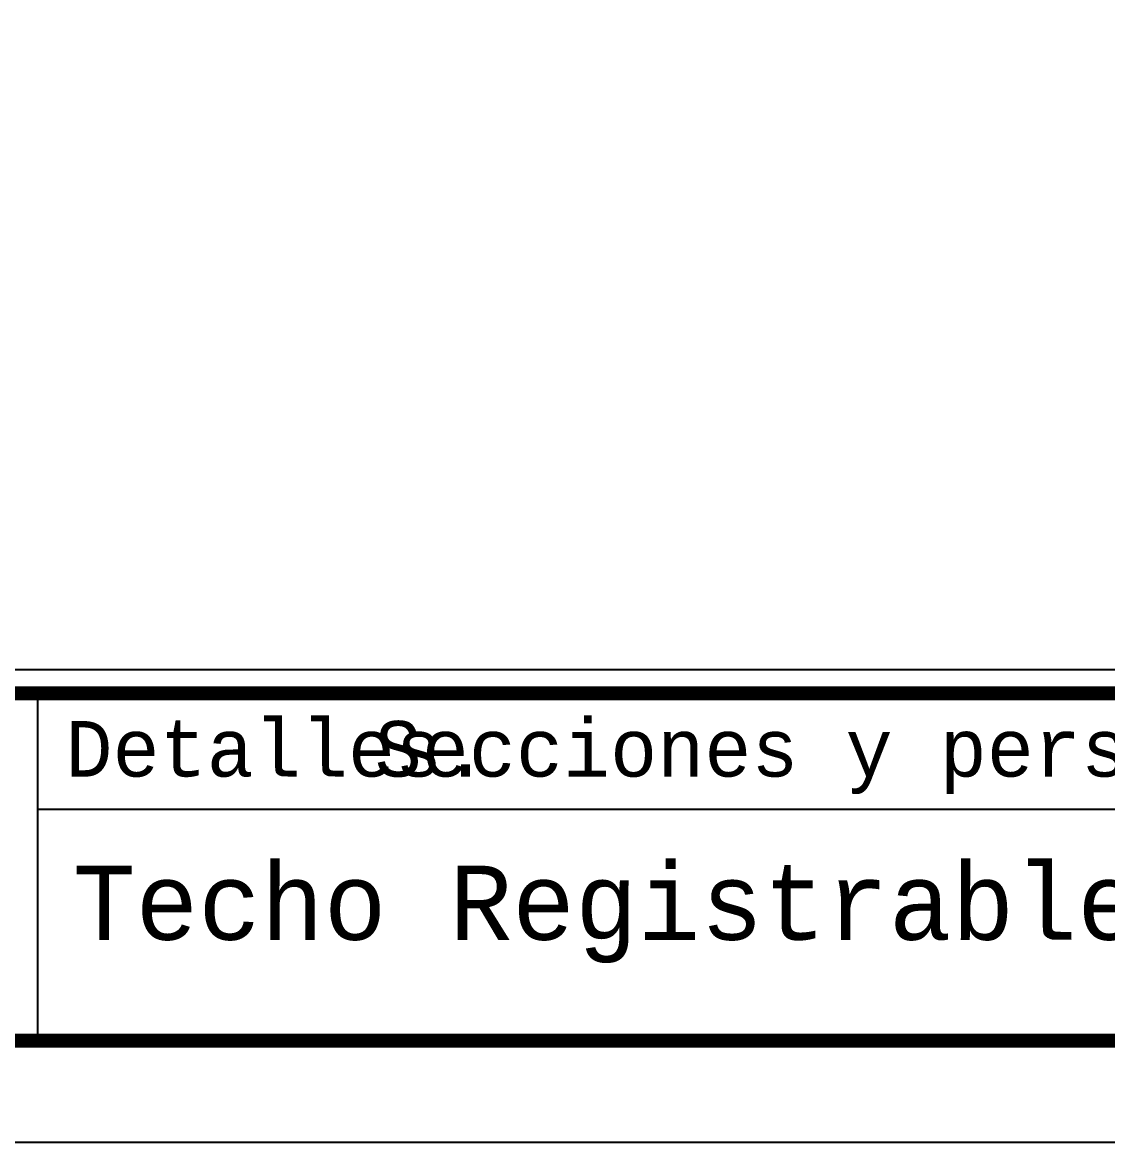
# Model space of a CAD drawing. Header units: millimetres. Extents: x 3383 to 4292, y 1469 to 1637.
# Drawn here: x 3482.2086 to 3482.3258, y 1569.0788 to 1569.1997 of the extents above; entities that cross this region are included whole.
import ezdxf

# ---------------------------------------------------------------- set-up
doc = ezdxf.new("R2010")
doc.units = ezdxf.units.MM
doc.header["$LTSCALE"] = 0.0035
for name, color, linetype in [('MARCO', 7, 'Continuous'), ('REFFORMAT', 1, 'Continuous'), ('SELLO', 3, 'Continuous'), ('TEXTO', 2, 'Continuous')]:
    doc.layers.add(name, color=color, linetype=linetype)
doc.styles.get("Standard").update_dxf_attribs({"font": 'LUCON.TTF'})

msp = doc.modelspace()

# ---------------------------------------------------------------- linework, layer by layer
at = {"layer": 'MARCO', "flags": 128}
msp.add_lwpolyline([(3482.68617, 1569.87875), (3482.68617, 1569.1298), (3482.13617, 1569.1298), (3482.13617, 1569.87875), (3482.68617, 1569.87875)], dxfattribs=at)
at = {"layer": 'REFFORMAT'}
msp.add_lwpolyline([(3482.69717, 1569.91875), (3482.69717, 1569.07875), (3482.10317, 1569.07875), (3482.10317, 1569.91875)], close=True, dxfattribs=at)
at = {"layer": 'SELLO'}
for p, q in [((3482.21021, 1569.12657), (3482.21021, 1569.08907)), ((3482.21021, 1569.11475), (3482.68617, 1569.11475))]:
    msp.add_line(p, q, dxfattribs=at)
at = {"layer": 'SELLO', "const_width": 0.0015, "flags": 128}
msp.add_lwpolyline([(3482.13617, 1569.08975), (3482.68617, 1569.08975), (3482.68617, 1569.12725), (3482.13617, 1569.12725)], close=True, dxfattribs=at)

# ---------------------------------------------------------------- texts
at = {"layer": 'TEXTO'}
for s, p in [('Detalles.', (3482.21324, 1569.11826)), ('Secciones y perspectiva de unión de perfilería', (3482.24663, 1569.11826))]:
    msp.add_text(s, height=0.006, dxfattribs=at).set_placement(p)
at = {"layer": 'TEXTO', "insert": (3482.21402, 1569.10864), "char_height": 0.008, "width": 0.4221483, "attachment_point": 1}
msp.add_mtext('Techo Registrable {\\fArial|b1|i0|c0|p34;Pladur®} (Varios modelos) ', dxfattribs=at)

doc.saveas('drawing.dxf')
